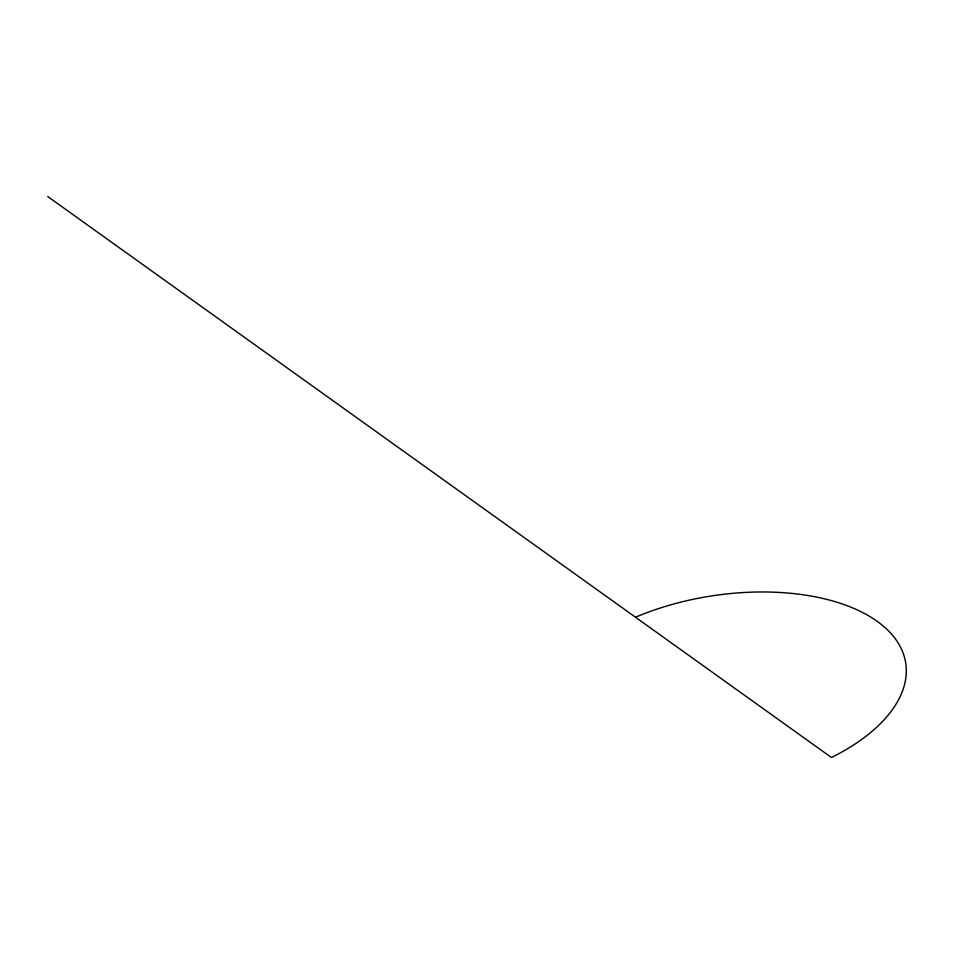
<?xml version="1.0" encoding="UTF-8"?>
<svg xmlns="http://www.w3.org/2000/svg" width="954" height="954" viewBox="0 0 954 954"><rect width="100%" height="100%" fill="white"/><g stroke="black" fill="none" stroke-linecap="round" stroke-linejoin="round"><path stroke-width="1.43" d="M47.7 196.5L831.459 757.5A181.296 95.805 -8.7 0 0 877.203 621.352A181.296 95.805 -8.7 0 0 635.531 617.214"/></g></svg>
